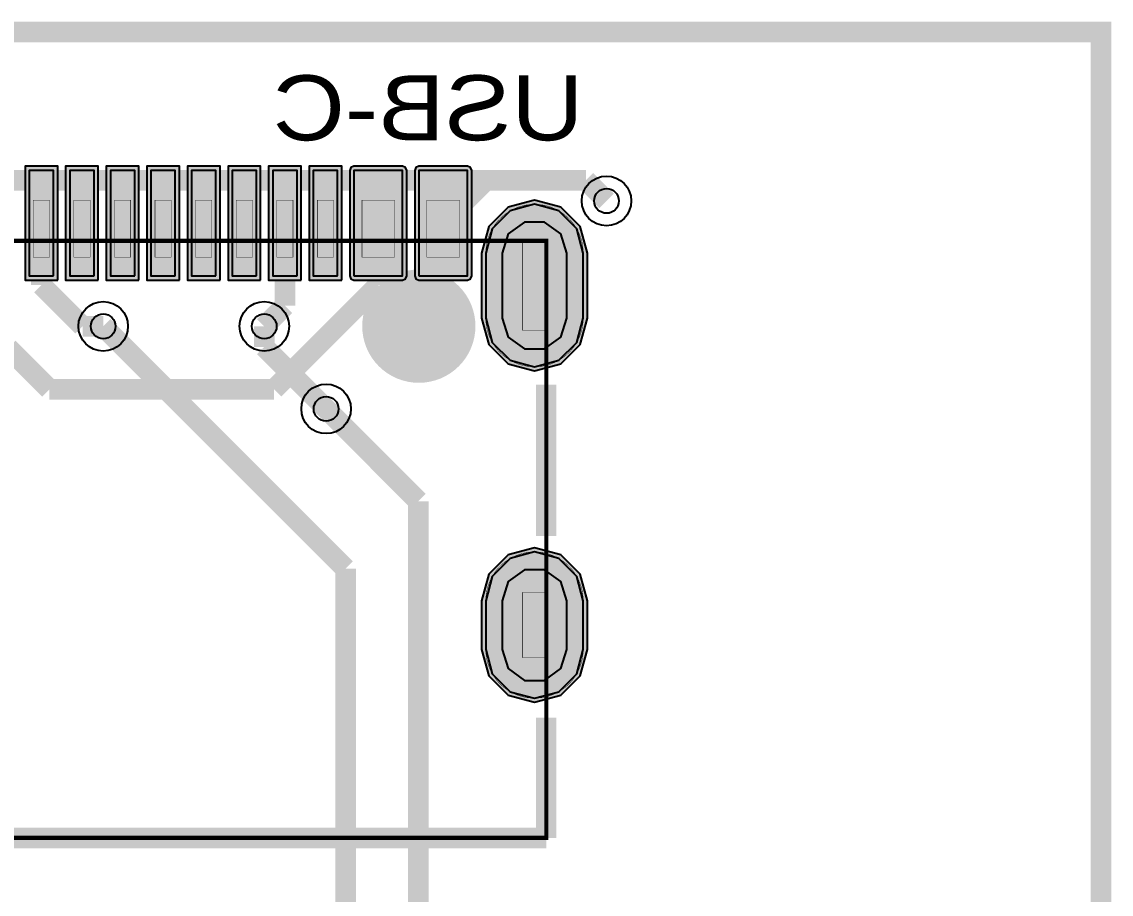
# Model space of a CAD drawing. Header units: millimetres. Extents: x -58 to -13, y -93 to 14.
# Drawn here: x -26.25 to -12.83, y 3.61 to 14.35 of the extents above; entities that cross this region are included whole.
import ezdxf
from ezdxf.enums import TextEntityAlignment as Align

# ---------------------------------------------------------------- set-up
doc = ezdxf.new("R2010")
doc.units = ezdxf.units.MM
doc.header["$MEASUREMENT"] = 0
for name, color, linetype, true_color in [('Board-Outline-Layer', 7, 'Continuous', 0xff00ff), ('Bottom-Layer', 7, 'Continuous', 0x0000ff), ('Bottom-Paste-Mask-Layer', 7, 'Continuous', 0x800000), ('Bottom-Solder-Mask-Layer', 7, 'Continuous', 0xaa00ff), ('Component-Shape-Layer', 7, 'Continuous', 0x00cccc), ('Document-Layer', 7, 'Continuous', 0xffffff), ('Hole-Layer', 7, 'Continuous', 0x222222), ('Multi-Layer', 7, 'Continuous', 0xc0c0c0), ('Pin-Soldering-Layer', 7, 'Continuous', 0xcc9999), ('Top-Layer', 7, 'Continuous', 0xff0000), ('Top-Paste-Mask-Layer', 7, 'Continuous', 0x808080), ('Top-Silkscreen-Layer', 7, 'Continuous', 0xffcc00), ('Top-Solder-Mask-Layer', 7, 'Continuous', 0x800080)]:
    doc.layers.add(name, color=color, linetype=linetype, true_color=true_color)
doc.styles.get("Standard").update_dxf_attribs({"font": 'arial.ttf'})

msp = doc.modelspace()

# ---------------------------------------------------------------- hatches: boundary and pattern name
at = {"layer": 'Bottom-Layer'}
for points in [[(-20.532, 10.704), (-20.452, 10.404), (-20.232, 10.184), (-19.932, 10.104), (-19.632, 10.184), (-19.412, 10.404), (-19.332, 10.704), (-19.332, 11.504), (-19.412, 11.804), (-19.632, 12.023), (-19.932, 12.104), (-20.232, 12.023), (-20.452, 11.804), (-20.532, 11.504)], [(-20.532, 6.624), (-20.452, 6.324), (-20.232, 6.104), (-19.932, 6.024), (-19.632, 6.104), (-19.412, 6.324), (-19.332, 6.624), (-19.332, 7.224), (-19.412, 7.524), (-19.632, 7.744), (-19.932, 7.824), (-20.232, 7.744), (-20.452, 7.524), (-20.532, 7.224)]]:
    msp.add_hatch(color=256, dxfattribs=at).paths.add_polyline_path(points)
at = {"layer": 'Bottom-Paste-Mask-Layer'}
for points in [[(-20.532, 10.704), (-20.452, 10.404), (-20.232, 10.184), (-19.932, 10.104), (-19.632, 10.184), (-19.412, 10.404), (-19.332, 10.704), (-19.332, 11.504), (-19.412, 11.804), (-19.632, 12.023), (-19.932, 12.104), (-20.232, 12.023), (-20.452, 11.804), (-20.532, 11.504)], [(-20.532, 6.624), (-20.452, 6.324), (-20.232, 6.104), (-19.932, 6.024), (-19.632, 6.104), (-19.412, 6.324), (-19.332, 6.624), (-19.332, 7.224), (-19.412, 7.524), (-19.632, 7.744), (-19.932, 7.824), (-20.232, 7.744), (-20.452, 7.524), (-20.532, 7.224)]]:
    msp.add_hatch(color=256, dxfattribs=at).paths.add_polyline_path(points)
at = {"layer": 'Bottom-Solder-Mask-Layer'}
for points in [[(-20.583, 10.704), (-20.496, 10.378), (-20.257, 10.14), (-19.932, 10.053), (-19.607, 10.14), (-19.368, 10.378), (-19.281, 10.704), (-19.281, 11.504), (-19.368, 11.829), (-19.607, 12.067), (-19.932, 12.155), (-20.257, 12.067), (-20.496, 11.829), (-20.583, 11.504)], [(-20.583, 6.624), (-20.496, 6.299), (-20.257, 6.06), (-19.932, 5.973), (-19.607, 6.06), (-19.368, 6.299), (-19.281, 6.624), (-19.281, 7.224), (-19.368, 7.549), (-19.607, 7.788), (-19.932, 7.875), (-20.257, 7.788), (-20.496, 7.549), (-20.583, 7.224)]]:
    msp.add_hatch(color=256, dxfattribs=at).paths.add_polyline_path(points)
at = {"layer": 'Hole-Layer'}
for points in [[(-20.332, 10.704), (-20.256, 10.469), (-20.056, 10.323), (-19.808, 10.323), (-19.608, 10.469), (-19.532, 10.704), (-19.532, 11.504), (-19.608, 11.739), (-19.808, 11.884), (-20.056, 11.884), (-20.256, 11.739), (-20.332, 11.504)], [(-20.332, 6.624), (-20.256, 6.389), (-20.056, 6.243), (-19.808, 6.243), (-19.608, 6.389), (-19.532, 6.624), (-19.532, 7.224), (-19.608, 7.459), (-19.808, 7.604), (-20.056, 7.604), (-20.256, 7.459), (-20.332, 7.224)]]:
    msp.add_hatch(color=256, dxfattribs=at).paths.add_polyline_path(points)
at = {"layer": 'Multi-Layer'}
for points in [[(-20.532, 10.704), (-20.452, 10.404), (-20.232, 10.184), (-19.932, 10.104), (-19.632, 10.184), (-19.412, 10.404), (-19.332, 10.704), (-19.332, 11.504), (-19.412, 11.804), (-19.632, 12.023), (-19.932, 12.104), (-20.232, 12.023), (-20.452, 11.804), (-20.532, 11.504)], [(-20.532, 10.704), (-20.452, 10.404), (-20.232, 10.184), (-19.932, 10.104), (-19.632, 10.184), (-19.412, 10.404), (-19.332, 10.704), (-19.332, 11.504), (-19.412, 11.804), (-19.632, 12.023), (-19.932, 12.104), (-20.232, 12.023), (-20.452, 11.804), (-20.532, 11.504)], [(-20.532, 10.704), (-20.452, 10.404), (-20.232, 10.184), (-19.932, 10.104), (-19.632, 10.184), (-19.412, 10.404), (-19.332, 10.704), (-19.332, 11.504), (-19.412, 11.804), (-19.632, 12.023), (-19.932, 12.104), (-20.232, 12.023), (-20.452, 11.804), (-20.532, 11.504)], [(-21.732, 10.604, 1), (-20.982, 10.604, 1)], [(-21.732, 10.604, 1), (-20.982, 10.604, 1)], [(-20.532, 6.624), (-20.452, 6.324), (-20.232, 6.104), (-19.932, 6.024), (-19.632, 6.104), (-19.412, 6.324), (-19.332, 6.624), (-19.332, 7.224), (-19.412, 7.524), (-19.632, 7.744), (-19.932, 7.824), (-20.232, 7.744), (-20.452, 7.524), (-20.532, 7.224)], [(-20.532, 6.624), (-20.452, 6.324), (-20.232, 6.104), (-19.932, 6.024), (-19.632, 6.104), (-19.412, 6.324), (-19.332, 6.624), (-19.332, 7.224), (-19.412, 7.524), (-19.632, 7.744), (-19.932, 7.824), (-20.232, 7.744), (-20.452, 7.524), (-20.532, 7.224)], [(-20.532, 6.624), (-20.452, 6.324), (-20.232, 6.104), (-19.932, 6.024), (-19.632, 6.104), (-19.412, 6.324), (-19.332, 6.624), (-19.332, 7.224), (-19.412, 7.524), (-19.632, 7.744), (-19.932, 7.824), (-20.232, 7.744), (-20.452, 7.524), (-20.532, 7.224)]]:
    msp.add_hatch(color=256, dxfattribs=at).paths.add_polyline_path(points)
at = {"layer": 'Pin-Soldering-Layer'}
for points in [[(-25.907, 12.154), (-26.107, 12.154), (-26.107, 11.454), (-25.907, 11.454)], [(-25.907, 12.154), (-26.107, 12.154), (-26.107, 11.454), (-25.907, 11.454)], [(-25.407, 12.154), (-25.607, 12.154), (-25.607, 11.454), (-25.407, 11.454)], [(-25.407, 12.154), (-25.607, 12.154), (-25.607, 11.454), (-25.407, 11.454)], [(-24.907, 12.154), (-25.107, 12.154), (-25.107, 11.454), (-24.907, 11.454)], [(-24.907, 12.154), (-25.107, 12.154), (-25.107, 11.454), (-24.907, 11.454)], [(-24.407, 12.154), (-24.607, 12.154), (-24.607, 11.454), (-24.407, 11.454)], [(-24.407, 12.154), (-24.607, 12.154), (-24.607, 11.454), (-24.407, 11.454)], [(-23.907, 12.154), (-24.107, 12.154), (-24.107, 11.454), (-23.907, 11.454)], [(-23.907, 12.154), (-24.107, 12.154), (-24.107, 11.454), (-23.907, 11.454)], [(-23.407, 12.154), (-23.607, 12.154), (-23.607, 11.454), (-23.407, 11.454)], [(-23.407, 12.154), (-23.607, 12.154), (-23.607, 11.454), (-23.407, 11.454)], [(-22.907, 12.154), (-23.107, 12.154), (-23.107, 11.454), (-22.907, 11.454)], [(-22.907, 12.154), (-23.107, 12.154), (-23.107, 11.454), (-22.907, 11.454)], [(-22.407, 12.154), (-22.607, 12.154), (-22.607, 11.454), (-22.407, 11.454)], [(-22.407, 12.154), (-22.607, 12.154), (-22.607, 11.454), (-22.407, 11.454)], [(-21.657, 12.154), (-22.057, 12.154), (-22.057, 11.454), (-21.657, 11.454)], [(-21.657, 12.154), (-22.057, 12.154), (-22.057, 11.454), (-21.657, 11.454)], [(-20.857, 12.154), (-21.257, 12.154), (-21.257, 11.454), (-20.857, 11.454)], [(-20.857, 12.154), (-21.257, 12.154), (-21.257, 11.454), (-20.857, 11.454)], [(-19.782, 11.654), (-20.082, 11.654), (-20.082, 10.554), (-19.782, 10.554)], [(-19.782, 11.654), (-20.082, 11.654), (-20.082, 10.554), (-19.782, 10.554)], [(-19.782, 7.324), (-20.082, 7.324), (-20.082, 6.524), (-19.782, 6.524)], [(-19.782, 7.324), (-20.082, 7.324), (-20.082, 6.524), (-19.782, 6.524)]]:
    msp.add_hatch(color=256, dxfattribs=at).paths.add_polyline_path(points)
at = {"layer": 'Top-Layer'}
for points in [[(-25.857, 11.222), (-25.857, 12.522), (-26.157, 12.522), (-26.157, 11.222)], [(-25.357, 11.222), (-25.357, 12.522), (-25.657, 12.522), (-25.657, 11.222)], [(-24.857, 11.222), (-24.857, 12.522), (-25.157, 12.522), (-25.157, 11.222)], [(-24.357, 11.222), (-24.357, 12.522), (-24.657, 12.522), (-24.657, 11.222)], [(-23.857, 11.222), (-23.857, 12.522), (-24.157, 12.522), (-24.157, 11.222)], [(-23.357, 11.222), (-23.357, 12.522), (-23.657, 12.522), (-23.657, 11.222)], [(-22.857, 11.222), (-22.857, 12.522), (-23.157, 12.522), (-23.157, 11.222)], [(-22.357, 11.222), (-22.357, 12.522), (-22.657, 12.522), (-22.657, 11.222)], [(-22.157, 11.222), (-21.857, 11.222), (-21.857, 11.222), (-21.557, 11.222), (-21.557, 12.522), (-21.857, 12.522), (-21.857, 12.522), (-22.157, 12.522)], [(-21.357, 11.222), (-21.057, 11.222), (-21.057, 11.222), (-20.757, 11.222), (-20.757, 12.522), (-21.057, 12.522), (-21.057, 12.522), (-21.357, 12.522)], [(-20.532, 10.704), (-20.452, 10.404), (-20.232, 10.184), (-19.932, 10.104), (-19.632, 10.184), (-19.412, 10.404), (-19.332, 10.704), (-19.332, 11.504), (-19.412, 11.804), (-19.632, 12.023), (-19.932, 12.104), (-20.232, 12.023), (-20.452, 11.804), (-20.532, 11.504)], [(-20.532, 6.624), (-20.452, 6.324), (-20.232, 6.104), (-19.932, 6.024), (-19.632, 6.104), (-19.412, 6.324), (-19.332, 6.624), (-19.332, 7.224), (-19.412, 7.524), (-19.632, 7.744), (-19.932, 7.824), (-20.232, 7.744), (-20.452, 7.524), (-20.532, 7.224)]]:
    msp.add_hatch(color=256, dxfattribs=at).paths.add_polyline_path(points)
at = {"layer": 'Top-Paste-Mask-Layer'}
for points in [[(-26.157, 11.222), (-26.157, 12.522), (-25.857, 12.522), (-25.857, 11.222)], [(-26.157, 11.222), (-26.157, 12.522), (-25.857, 12.522), (-25.857, 11.222)], [(-25.657, 11.222), (-25.657, 12.522), (-25.357, 12.522), (-25.357, 11.222)], [(-25.657, 11.222), (-25.657, 12.522), (-25.357, 12.522), (-25.357, 11.222)], [(-25.157, 11.222), (-25.157, 12.522), (-24.857, 12.522), (-24.857, 11.222)], [(-25.157, 11.222), (-25.157, 12.522), (-24.857, 12.522), (-24.857, 11.222)], [(-24.657, 11.222), (-24.657, 12.522), (-24.357, 12.522), (-24.357, 11.222)], [(-24.657, 11.222), (-24.657, 12.522), (-24.357, 12.522), (-24.357, 11.222)], [(-24.157, 11.222), (-24.157, 12.522), (-23.857, 12.522), (-23.857, 11.222)], [(-24.157, 11.222), (-24.157, 12.522), (-23.857, 12.522), (-23.857, 11.222)], [(-23.657, 11.222), (-23.657, 12.522), (-23.357, 12.522), (-23.357, 11.222)], [(-23.657, 11.222), (-23.657, 12.522), (-23.357, 12.522), (-23.357, 11.222)], [(-22.857, 12.522), (-22.857, 11.222), (-23.157, 11.222), (-23.157, 12.522)], [(-22.857, 12.522), (-22.857, 11.222), (-23.157, 11.222), (-23.157, 12.522)], [(-22.657, 11.222), (-22.657, 12.522), (-22.357, 12.522), (-22.357, 11.222)], [(-22.657, 11.222), (-22.657, 12.522), (-22.357, 12.522), (-22.357, 11.222)], [(-22.157, 11.222), (-22.157, 12.522), (-21.857, 12.522), (-21.857, 12.522), (-21.557, 12.522), (-21.557, 11.222), (-21.857, 11.222), (-21.857, 11.222)], [(-22.157, 11.222), (-22.157, 12.522), (-21.857, 12.522), (-21.857, 12.522), (-21.557, 12.522), (-21.557, 11.222), (-21.857, 11.222), (-21.857, 11.222)], [(-21.357, 11.222), (-21.357, 12.522), (-21.057, 12.522), (-21.057, 12.522), (-20.757, 12.522), (-20.757, 11.222), (-21.057, 11.222), (-21.057, 11.222)], [(-21.357, 11.222), (-21.357, 12.522), (-21.057, 12.522), (-21.057, 12.522), (-20.757, 12.522), (-20.757, 11.222), (-21.057, 11.222), (-21.057, 11.222)], [(-19.977, 12.102), (-19.947, 12.104), (-19.917, 12.104), (-19.887, 12.102), (-19.857, 12.099), (-19.828, 12.095), (-19.798, 12.089), (-19.769, 12.081), (-19.741, 12.073), (-19.713, 12.062), (-19.685, 12.051), (-19.658, 12.038), (-19.632, 12.023), (-19.606, 12.008), (-19.582, 11.991), (-19.558, 11.973), (-19.535, 11.954), (-19.513, 11.933), (-19.492, 11.912), (-19.472, 11.889), (-19.454, 11.866), (-19.436, 11.842), (-19.42, 11.817), (-19.405, 11.791), (-19.391, 11.764), (-19.379, 11.737), (-19.368, 11.709), (-19.359, 11.681), (-19.35, 11.652), (-19.344, 11.623), (-19.339, 11.593), (-19.335, 11.564), (-19.333, 11.534), (-19.332, 11.504), (-19.332, 10.704), (-19.333, 10.674), (-19.335, 10.644), (-19.339, 10.614), (-19.344, 10.585), (-19.35, 10.556), (-19.359, 10.527), (-19.368, 10.499), (-19.379, 10.471), (-19.391, 10.443), (-19.405, 10.417), (-19.42, 10.391), (-19.436, 10.366), (-19.454, 10.341), (-19.472, 10.318), (-19.492, 10.296), (-19.513, 10.274), (-19.535, 10.254), (-19.558, 10.235), (-19.582, 10.217), (-19.606, 10.2), (-19.632, 10.184), (-19.658, 10.17), (-19.685, 10.157), (-19.713, 10.145), (-19.741, 10.135), (-19.769, 10.126), (-19.798, 10.119), (-19.828, 10.113), (-19.857, 10.108), (-19.887, 10.105), (-19.917, 10.104), (-19.947, 10.104), (-19.977, 10.105), (-20.007, 10.108), (-20.036, 10.113), (-20.065, 10.119), (-20.094, 10.126), (-20.123, 10.135), (-20.151, 10.145), (-20.179, 10.157), (-20.206, 10.17), (-20.232, 10.184), (-20.257, 10.2), (-20.282, 10.217), (-20.306, 10.235), (-20.329, 10.254), (-20.351, 10.274), (-20.372, 10.296), (-20.392, 10.318), (-20.41, 10.341), (-20.428, 10.366), (-20.444, 10.391), (-20.459, 10.417), (-20.473, 10.443), (-20.485, 10.471), (-20.496, 10.499), (-20.505, 10.527), (-20.513, 10.556), (-20.52, 10.585), (-20.525, 10.614), (-20.529, 10.644), (-20.531, 10.674), (-20.532, 10.704), (-20.532, 11.504), (-20.531, 11.534), (-20.529, 11.564), (-20.525, 11.593), (-20.52, 11.623), (-20.513, 11.652), (-20.505, 11.681), (-20.496, 11.709), (-20.485, 11.737), (-20.473, 11.764), (-20.459, 11.791), (-20.444, 11.817), (-20.428, 11.842), (-20.41, 11.866), (-20.392, 11.889), (-20.372, 11.912), (-20.351, 11.933), (-20.329, 11.954), (-20.306, 11.973), (-20.282, 11.991), (-20.257, 12.008), (-20.232, 12.023), (-20.206, 12.038), (-20.179, 12.051), (-20.151, 12.062), (-20.123, 12.073), (-20.094, 12.081), (-20.065, 12.089), (-20.036, 12.095), (-20.007, 12.099)], [(-20.532, 10.704), (-20.452, 10.404), (-20.232, 10.184), (-19.932, 10.104), (-19.632, 10.184), (-19.412, 10.404), (-19.332, 10.704), (-19.332, 11.504), (-19.412, 11.804), (-19.632, 12.023), (-19.932, 12.104), (-20.232, 12.023), (-20.452, 11.804), (-20.532, 11.504)], [(-19.977, 12.102), (-19.947, 12.104), (-19.917, 12.104), (-19.887, 12.102), (-19.857, 12.099), (-19.828, 12.095), (-19.798, 12.089), (-19.769, 12.081), (-19.741, 12.073), (-19.713, 12.062), (-19.685, 12.051), (-19.658, 12.038), (-19.632, 12.023), (-19.606, 12.008), (-19.582, 11.991), (-19.558, 11.973), (-19.535, 11.954), (-19.513, 11.933), (-19.492, 11.912), (-19.472, 11.889), (-19.454, 11.866), (-19.436, 11.842), (-19.42, 11.817), (-19.405, 11.791), (-19.391, 11.764), (-19.379, 11.737), (-19.368, 11.709), (-19.359, 11.681), (-19.35, 11.652), (-19.344, 11.623), (-19.339, 11.593), (-19.335, 11.564), (-19.333, 11.534), (-19.332, 11.504), (-19.332, 10.704), (-19.333, 10.674), (-19.335, 10.644), (-19.339, 10.614), (-19.344, 10.585), (-19.35, 10.556), (-19.359, 10.527), (-19.368, 10.499), (-19.379, 10.471), (-19.391, 10.443), (-19.405, 10.417), (-19.42, 10.391), (-19.436, 10.366), (-19.454, 10.341), (-19.472, 10.318), (-19.492, 10.296), (-19.513, 10.274), (-19.535, 10.254), (-19.558, 10.235), (-19.582, 10.217), (-19.606, 10.2), (-19.632, 10.184), (-19.658, 10.17), (-19.685, 10.157), (-19.713, 10.145), (-19.741, 10.135), (-19.769, 10.126), (-19.798, 10.119), (-19.828, 10.113), (-19.857, 10.108), (-19.887, 10.105), (-19.917, 10.104), (-19.947, 10.104), (-19.977, 10.105), (-20.007, 10.108), (-20.036, 10.113), (-20.065, 10.119), (-20.094, 10.126), (-20.123, 10.135), (-20.151, 10.145), (-20.179, 10.157), (-20.206, 10.17), (-20.232, 10.184), (-20.257, 10.2), (-20.282, 10.217), (-20.306, 10.235), (-20.329, 10.254), (-20.351, 10.274), (-20.372, 10.296), (-20.392, 10.318), (-20.41, 10.341), (-20.428, 10.366), (-20.444, 10.391), (-20.459, 10.417), (-20.473, 10.443), (-20.485, 10.471), (-20.496, 10.499), (-20.505, 10.527), (-20.513, 10.556), (-20.52, 10.585), (-20.525, 10.614), (-20.529, 10.644), (-20.531, 10.674), (-20.532, 10.704), (-20.532, 11.504), (-20.531, 11.534), (-20.529, 11.564), (-20.525, 11.593), (-20.52, 11.623), (-20.513, 11.652), (-20.505, 11.681), (-20.496, 11.709), (-20.485, 11.737), (-20.473, 11.764), (-20.459, 11.791), (-20.444, 11.817), (-20.428, 11.842), (-20.41, 11.866), (-20.392, 11.889), (-20.372, 11.912), (-20.351, 11.933), (-20.329, 11.954), (-20.306, 11.973), (-20.282, 11.991), (-20.257, 12.008), (-20.232, 12.023), (-20.206, 12.038), (-20.179, 12.051), (-20.151, 12.062), (-20.123, 12.073), (-20.094, 12.081), (-20.065, 12.089), (-20.036, 12.095), (-20.007, 12.099)], [(-19.917, 7.824), (-19.887, 7.822), (-19.857, 7.819), (-19.828, 7.815), (-19.798, 7.809), (-19.769, 7.801), (-19.741, 7.793), (-19.713, 7.782), (-19.685, 7.771), (-19.658, 7.758), (-19.632, 7.743), (-19.606, 7.728), (-19.582, 7.711), (-19.558, 7.693), (-19.535, 7.674), (-19.513, 7.653), (-19.492, 7.632), (-19.472, 7.61), (-19.454, 7.586), (-19.436, 7.562), (-19.42, 7.537), (-19.405, 7.511), (-19.391, 7.484), (-19.379, 7.457), (-19.368, 7.429), (-19.359, 7.401), (-19.35, 7.372), (-19.344, 7.343), (-19.339, 7.313), (-19.335, 7.284), (-19.333, 7.254), (-19.332, 7.224), (-19.332, 6.624), (-19.333, 6.594), (-19.335, 6.564), (-19.339, 6.534), (-19.344, 6.505), (-19.35, 6.476), (-19.359, 6.447), (-19.368, 6.419), (-19.379, 6.391), (-19.391, 6.364), (-19.405, 6.337), (-19.42, 6.311), (-19.436, 6.286), (-19.454, 6.262), (-19.472, 6.238), (-19.492, 6.216), (-19.513, 6.194), (-19.535, 6.174), (-19.558, 6.155), (-19.582, 6.137), (-19.606, 6.12), (-19.632, 6.104), (-19.658, 6.09), (-19.685, 6.077), (-19.713, 6.065), (-19.741, 6.055), (-19.769, 6.046), (-19.798, 6.039), (-19.828, 6.033), (-19.857, 6.028), (-19.887, 6.026), (-19.917, 6.024), (-19.947, 6.024), (-19.977, 6.026), (-20.007, 6.028), (-20.036, 6.033), (-20.065, 6.039), (-20.094, 6.046), (-20.123, 6.055), (-20.151, 6.065), (-20.179, 6.077), (-20.206, 6.09), (-20.232, 6.104), (-20.257, 6.12), (-20.282, 6.137), (-20.306, 6.155), (-20.329, 6.174), (-20.351, 6.194), (-20.372, 6.216), (-20.392, 6.238), (-20.41, 6.262), (-20.428, 6.286), (-20.444, 6.311), (-20.459, 6.337), (-20.473, 6.364), (-20.485, 6.391), (-20.496, 6.419), (-20.505, 6.447), (-20.513, 6.476), (-20.52, 6.505), (-20.525, 6.534), (-20.529, 6.564), (-20.531, 6.594), (-20.532, 6.624), (-20.532, 7.224), (-20.531, 7.254), (-20.529, 7.284), (-20.525, 7.313), (-20.52, 7.343), (-20.513, 7.372), (-20.505, 7.401), (-20.496, 7.429), (-20.485, 7.457), (-20.473, 7.484), (-20.459, 7.511), (-20.444, 7.537), (-20.428, 7.562), (-20.41, 7.586), (-20.392, 7.61), (-20.372, 7.632), (-20.351, 7.653), (-20.329, 7.674), (-20.306, 7.693), (-20.282, 7.711), (-20.257, 7.728), (-20.232, 7.743), (-20.206, 7.758), (-20.179, 7.771), (-20.151, 7.782), (-20.123, 7.793), (-20.094, 7.801), (-20.065, 7.809), (-20.036, 7.815), (-20.007, 7.819), (-19.977, 7.822), (-19.947, 7.824)], [(-20.532, 6.624), (-20.452, 6.324), (-20.232, 6.104), (-19.932, 6.024), (-19.632, 6.104), (-19.412, 6.324), (-19.332, 6.624), (-19.332, 7.224), (-19.412, 7.524), (-19.632, 7.744), (-19.932, 7.824), (-20.232, 7.744), (-20.452, 7.524), (-20.532, 7.224)], [(-19.917, 7.824), (-19.887, 7.822), (-19.857, 7.819), (-19.828, 7.815), (-19.798, 7.809), (-19.769, 7.801), (-19.741, 7.793), (-19.713, 7.782), (-19.685, 7.771), (-19.658, 7.758), (-19.632, 7.743), (-19.606, 7.728), (-19.582, 7.711), (-19.558, 7.693), (-19.535, 7.674), (-19.513, 7.653), (-19.492, 7.632), (-19.472, 7.61), (-19.454, 7.586), (-19.436, 7.562), (-19.42, 7.537), (-19.405, 7.511), (-19.391, 7.484), (-19.379, 7.457), (-19.368, 7.429), (-19.359, 7.401), (-19.35, 7.372), (-19.344, 7.343), (-19.339, 7.313), (-19.335, 7.284), (-19.333, 7.254), (-19.332, 7.224), (-19.332, 6.624), (-19.333, 6.594), (-19.335, 6.564), (-19.339, 6.534), (-19.344, 6.505), (-19.35, 6.476), (-19.359, 6.447), (-19.368, 6.419), (-19.379, 6.391), (-19.391, 6.364), (-19.405, 6.337), (-19.42, 6.311), (-19.436, 6.286), (-19.454, 6.262), (-19.472, 6.238), (-19.492, 6.216), (-19.513, 6.194), (-19.535, 6.174), (-19.558, 6.155), (-19.582, 6.137), (-19.606, 6.12), (-19.632, 6.104), (-19.658, 6.09), (-19.685, 6.077), (-19.713, 6.065), (-19.741, 6.055), (-19.769, 6.046), (-19.798, 6.039), (-19.828, 6.033), (-19.857, 6.028), (-19.887, 6.026), (-19.917, 6.024), (-19.947, 6.024), (-19.977, 6.026), (-20.007, 6.028), (-20.036, 6.033), (-20.065, 6.039), (-20.094, 6.046), (-20.123, 6.055), (-20.151, 6.065), (-20.179, 6.077), (-20.206, 6.09), (-20.232, 6.104), (-20.257, 6.12), (-20.282, 6.137), (-20.306, 6.155), (-20.329, 6.174), (-20.351, 6.194), (-20.372, 6.216), (-20.392, 6.238), (-20.41, 6.262), (-20.428, 6.286), (-20.444, 6.311), (-20.459, 6.337), (-20.473, 6.364), (-20.485, 6.391), (-20.496, 6.419), (-20.505, 6.447), (-20.513, 6.476), (-20.52, 6.505), (-20.525, 6.534), (-20.529, 6.564), (-20.531, 6.594), (-20.532, 6.624), (-20.532, 7.224), (-20.531, 7.254), (-20.529, 7.284), (-20.525, 7.313), (-20.52, 7.343), (-20.513, 7.372), (-20.505, 7.401), (-20.496, 7.429), (-20.485, 7.457), (-20.473, 7.484), (-20.459, 7.511), (-20.444, 7.537), (-20.428, 7.562), (-20.41, 7.586), (-20.392, 7.61), (-20.372, 7.632), (-20.351, 7.653), (-20.329, 7.674), (-20.306, 7.693), (-20.282, 7.711), (-20.257, 7.728), (-20.232, 7.743), (-20.206, 7.758), (-20.179, 7.771), (-20.151, 7.782), (-20.123, 7.793), (-20.094, 7.801), (-20.065, 7.809), (-20.036, 7.815), (-20.007, 7.819), (-19.977, 7.822), (-19.947, 7.824)]]:
    msp.add_hatch(color=256, dxfattribs=at).paths.add_polyline_path(points)
at = {"layer": 'Top-Solder-Mask-Layer'}
for points in [[(-25.806, 11.171), (-25.806, 12.573), (-26.208, 12.573), (-26.208, 11.171)], [(-25.306, 11.171), (-25.306, 12.573), (-25.708, 12.573), (-25.708, 11.171)], [(-24.806, 11.171), (-24.806, 12.573), (-25.208, 12.573), (-25.208, 11.171)], [(-24.306, 11.171), (-24.306, 12.573), (-24.708, 12.573), (-24.708, 11.171)], [(-23.806, 11.171), (-23.806, 12.573), (-24.208, 12.573), (-24.208, 11.171)], [(-23.306, 11.171), (-23.306, 12.573), (-23.708, 12.573), (-23.708, 11.171)], [(-22.806, 11.171), (-22.806, 12.573), (-23.208, 12.573), (-23.208, 11.171)], [(-22.306, 11.171), (-22.306, 12.573), (-22.708, 12.573), (-22.708, 11.171)], [(-22.157, 11.171), (-21.857, 11.171), (-21.557, 11.171), (-21.521, 11.186), (-21.506, 11.222), (-21.506, 12.522), (-21.521, 12.558), (-21.557, 12.573), (-21.857, 12.573), (-22.157, 12.573), (-22.193, 12.558), (-22.208, 12.522), (-22.208, 11.222), (-22.193, 11.186)], [(-21.357, 11.171), (-21.057, 11.171), (-20.757, 11.171), (-20.721, 11.186), (-20.706, 11.222), (-20.706, 12.522), (-20.721, 12.558), (-20.757, 12.573), (-21.057, 12.573), (-21.357, 12.573), (-21.393, 12.558), (-21.408, 12.522), (-21.408, 11.222), (-21.393, 11.186)], [(-20.583, 10.704), (-20.496, 10.378), (-20.257, 10.14), (-19.932, 10.053), (-19.607, 10.14), (-19.368, 10.378), (-19.281, 10.704), (-19.281, 11.504), (-19.368, 11.829), (-19.607, 12.067), (-19.932, 12.155), (-20.257, 12.067), (-20.496, 11.829), (-20.583, 11.504)], [(-20.583, 6.624), (-20.496, 6.299), (-20.257, 6.06), (-19.932, 5.973), (-19.607, 6.06), (-19.368, 6.299), (-19.281, 6.624), (-19.281, 7.224), (-19.368, 7.549), (-19.607, 7.788), (-19.932, 7.875), (-20.257, 7.788), (-20.496, 7.549), (-20.583, 7.224)]]:
    msp.add_hatch(color=256, dxfattribs=at).paths.add_polyline_path(points)

# ---------------------------------------------------------------- linework, layer by layer
at = {"layer": 'Board-Outline-Layer', "const_width": 0.254}
msp.add_lwpolyline([(-12.954, -92.837), (-12.954, 14.224), (-57.912, 14.224), (-57.912, -92.837)], close=True, dxfattribs=at)
at = {"layer": 'Bottom-Layer', "const_width": 0.254}
for points in [[(-29.18, 12.4), (-19.299, 12.4)], [(-19.299, 12.4), (-19.045, 12.146)], [(-25.245, 10.602), (-22.26, 7.617)], [(-23.261, 10.602), (-23.261, 10.348)], [(-23.261, 10.348), (-22.499, 9.586)], [(-22.26, 7.617), (-22.26, -49.533)]]:
    msp.add_lwpolyline(points, dxfattribs=at)
at = {"layer": 'Bottom-Layer'}
for points in [[(-20.532, 10.704), (-20.452, 10.404), (-20.232, 10.184), (-19.932, 10.104), (-19.632, 10.184), (-19.412, 10.404), (-19.332, 10.704), (-19.332, 11.504), (-19.412, 11.804), (-19.632, 12.023), (-19.932, 12.104), (-20.232, 12.023), (-20.452, 11.804), (-20.532, 11.504)], [(-20.532, 6.624), (-20.452, 6.324), (-20.232, 6.104), (-19.932, 6.024), (-19.632, 6.104), (-19.412, 6.324), (-19.332, 6.624), (-19.332, 7.224), (-19.412, 7.524), (-19.632, 7.744), (-19.932, 7.824), (-20.232, 7.744), (-20.452, 7.524), (-20.532, 7.224)]]:
    msp.add_lwpolyline(points, close=True, dxfattribs=at)
at = {"layer": 'Bottom-Paste-Mask-Layer'}
for points in [[(-20.532, 10.704), (-20.452, 10.404), (-20.232, 10.184), (-19.932, 10.104), (-19.632, 10.184), (-19.412, 10.404), (-19.332, 10.704), (-19.332, 11.504), (-19.412, 11.804), (-19.632, 12.023), (-19.932, 12.104), (-20.232, 12.023), (-20.452, 11.804), (-20.532, 11.504)], [(-20.532, 6.624), (-20.452, 6.324), (-20.232, 6.104), (-19.932, 6.024), (-19.632, 6.104), (-19.412, 6.324), (-19.332, 6.624), (-19.332, 7.224), (-19.412, 7.524), (-19.632, 7.744), (-19.932, 7.824), (-20.232, 7.744), (-20.452, 7.524), (-20.532, 7.224)]]:
    msp.add_lwpolyline(points, close=True, dxfattribs=at)
at = {"layer": 'Bottom-Solder-Mask-Layer'}
for points in [[(-20.583, 10.704), (-20.496, 10.378), (-20.257, 10.14), (-19.932, 10.053), (-19.607, 10.14), (-19.368, 10.378), (-19.281, 10.704), (-19.281, 11.504), (-19.368, 11.829), (-19.607, 12.067), (-19.932, 12.155), (-20.257, 12.067), (-20.496, 11.829), (-20.583, 11.504)], [(-20.583, 6.624), (-20.496, 6.299), (-20.257, 6.06), (-19.932, 5.973), (-19.607, 6.06), (-19.368, 6.299), (-19.281, 6.624), (-19.281, 7.224), (-19.368, 7.549), (-19.607, 7.788), (-19.932, 7.875), (-20.257, 7.788), (-20.496, 7.549), (-20.583, 7.224)]]:
    msp.add_lwpolyline(points, close=True, dxfattribs=at)
at = {"layer": 'Component-Shape-Layer', "const_width": 0.0508}
msp.add_lwpolyline([(-19.787, 4.304), (-19.787, 11.654), (-28.727, 11.654), (-28.727, 4.304)], close=True, dxfattribs=at)
msp.add_lwpolyline([(-19.787, 4.304), (-19.787, 11.654), (-28.727, 11.654), (-28.727, 4.304)], close=True, dxfattribs=at)
at = {"layer": 'Document-Layer', "const_width": 0.25}
msp.add_lwpolyline([(-21.232, 10.604, -1), (-21.482, 10.604, -1)], format="xyb", close=True, dxfattribs=at)
msp.add_lwpolyline([(-21.232, 10.604, -1), (-21.482, 10.604, -1)], format="xyb", close=True, dxfattribs=at)
at = {"layer": 'Hole-Layer'}
for points in [[(-18.892, 12.146, -1), (-19.197, 12.146, -1)], [(-25.093, 10.602, -1), (-25.398, 10.602, -1)], [(-23.109, 10.602, -1), (-23.414, 10.602, -1)], [(-22.347, 9.586, -1), (-22.652, 9.586, -1)]]:
    msp.add_lwpolyline(points, format="xyb", close=True, dxfattribs=at)
for points in [[(-20.332, 10.704), (-20.256, 10.469), (-20.056, 10.323), (-19.808, 10.323), (-19.608, 10.469), (-19.532, 10.704), (-19.532, 11.504), (-19.608, 11.739), (-19.808, 11.884), (-20.056, 11.884), (-20.256, 11.739), (-20.332, 11.504)], [(-20.332, 6.624), (-20.256, 6.389), (-20.056, 6.243), (-19.808, 6.243), (-19.608, 6.389), (-19.532, 6.624), (-19.532, 7.224), (-19.608, 7.459), (-19.808, 7.604), (-20.056, 7.604), (-20.256, 7.459), (-20.332, 7.224)]]:
    msp.add_lwpolyline(points, close=True, dxfattribs=at)
at = {"layer": 'Multi-Layer'}
for points in [[(-18.74, 12.146, -1), (-19.35, 12.146), (-19.35, 12.146, -1), (-18.74, 12.146)], [(-24.94, 10.602, -1), (-25.55, 10.602), (-25.55, 10.602, -1), (-24.94, 10.602)], [(-22.956, 10.602, -1), (-23.566, 10.602), (-23.566, 10.602, -1), (-22.956, 10.602)], [(-22.194, 9.586, -1), (-22.804, 9.586), (-22.804, 9.586, -1), (-22.194, 9.586)]]:
    msp.add_lwpolyline(points, format="xyb", dxfattribs=at)
for points in [[(-20.532, 10.704), (-20.452, 10.404), (-20.232, 10.184), (-19.932, 10.104), (-19.632, 10.184), (-19.412, 10.404), (-19.332, 10.704), (-19.332, 11.504), (-19.412, 11.804), (-19.632, 12.023), (-19.932, 12.104), (-20.232, 12.023), (-20.452, 11.804), (-20.532, 11.504)], [(-20.532, 10.704), (-20.452, 10.404), (-20.232, 10.184), (-19.932, 10.104), (-19.632, 10.184), (-19.412, 10.404), (-19.332, 10.704), (-19.332, 11.504), (-19.412, 11.804), (-19.632, 12.023), (-19.932, 12.104), (-20.232, 12.023), (-20.452, 11.804), (-20.532, 11.504)], [(-20.532, 10.704), (-20.452, 10.404), (-20.232, 10.184), (-19.932, 10.104), (-19.632, 10.184), (-19.412, 10.404), (-19.332, 10.704), (-19.332, 11.504), (-19.412, 11.804), (-19.632, 12.023), (-19.932, 12.104), (-20.232, 12.023), (-20.452, 11.804), (-20.532, 11.504)], [(-20.532, 6.624), (-20.452, 6.324), (-20.232, 6.104), (-19.932, 6.024), (-19.632, 6.104), (-19.412, 6.324), (-19.332, 6.624), (-19.332, 7.224), (-19.412, 7.524), (-19.632, 7.744), (-19.932, 7.824), (-20.232, 7.744), (-20.452, 7.524), (-20.532, 7.224)], [(-20.532, 6.624), (-20.452, 6.324), (-20.232, 6.104), (-19.932, 6.024), (-19.632, 6.104), (-19.412, 6.324), (-19.332, 6.624), (-19.332, 7.224), (-19.412, 7.524), (-19.632, 7.744), (-19.932, 7.824), (-20.232, 7.744), (-20.452, 7.524), (-20.532, 7.224)], [(-20.532, 6.624), (-20.452, 6.324), (-20.232, 6.104), (-19.932, 6.024), (-19.632, 6.104), (-19.412, 6.324), (-19.332, 6.624), (-19.332, 7.224), (-19.412, 7.524), (-19.632, 7.744), (-19.932, 7.824), (-20.232, 7.744), (-20.452, 7.524), (-20.532, 7.224)]]:
    msp.add_lwpolyline(points, close=True, dxfattribs=at)
at = {"layer": 'Multi-Layer', "const_width": 0.645}
msp.add_lwpolyline([(-20.982, 10.604, -1), (-21.732, 10.604), (-21.732, 10.604, -1), (-20.982, 10.604)], format="xyb", dxfattribs=at)
msp.add_lwpolyline([(-20.982, 10.604, -1), (-21.732, 10.604), (-21.732, 10.604, -1), (-20.982, 10.604)], format="xyb", dxfattribs=at)
at = {"layer": 'Pin-Soldering-Layer', "const_width": 0.00508}
for points in [[(-25.907, 12.154), (-26.107, 12.154), (-26.107, 11.454), (-25.907, 11.454)], [(-25.907, 12.154), (-26.107, 12.154), (-26.107, 11.454), (-25.907, 11.454)], [(-25.407, 12.154), (-25.607, 12.154), (-25.607, 11.454), (-25.407, 11.454)], [(-25.407, 12.154), (-25.607, 12.154), (-25.607, 11.454), (-25.407, 11.454)], [(-24.907, 12.154), (-25.107, 12.154), (-25.107, 11.454), (-24.907, 11.454)], [(-24.907, 12.154), (-25.107, 12.154), (-25.107, 11.454), (-24.907, 11.454)], [(-24.407, 12.154), (-24.607, 12.154), (-24.607, 11.454), (-24.407, 11.454)], [(-24.407, 12.154), (-24.607, 12.154), (-24.607, 11.454), (-24.407, 11.454)], [(-23.907, 12.154), (-24.107, 12.154), (-24.107, 11.454), (-23.907, 11.454)], [(-23.907, 12.154), (-24.107, 12.154), (-24.107, 11.454), (-23.907, 11.454)], [(-23.407, 12.154), (-23.607, 12.154), (-23.607, 11.454), (-23.407, 11.454)], [(-23.407, 12.154), (-23.607, 12.154), (-23.607, 11.454), (-23.407, 11.454)], [(-22.907, 12.154), (-23.107, 12.154), (-23.107, 11.454), (-22.907, 11.454)], [(-22.907, 12.154), (-23.107, 12.154), (-23.107, 11.454), (-22.907, 11.454)], [(-22.407, 12.154), (-22.607, 12.154), (-22.607, 11.454), (-22.407, 11.454)], [(-22.407, 12.154), (-22.607, 12.154), (-22.607, 11.454), (-22.407, 11.454)], [(-21.657, 12.154), (-22.057, 12.154), (-22.057, 11.454), (-21.657, 11.454)], [(-21.657, 12.154), (-22.057, 12.154), (-22.057, 11.454), (-21.657, 11.454)], [(-20.857, 12.154), (-21.257, 12.154), (-21.257, 11.454), (-20.857, 11.454)], [(-20.857, 12.154), (-21.257, 12.154), (-21.257, 11.454), (-20.857, 11.454)], [(-19.782, 11.654), (-20.082, 11.654), (-20.082, 10.554), (-19.782, 10.554)], [(-19.782, 11.654), (-20.082, 11.654), (-20.082, 10.554), (-19.782, 10.554)], [(-19.782, 7.324), (-20.082, 7.324), (-20.082, 6.524), (-19.782, 6.524)], [(-19.782, 7.324), (-20.082, 7.324), (-20.082, 6.524), (-19.782, 6.524)]]:
    msp.add_lwpolyline(points, close=True, dxfattribs=at)
at = {"layer": 'Top-Layer'}
for points in [[(-25.857, 11.222), (-25.857, 12.522), (-26.157, 12.522), (-26.157, 11.222)], [(-25.357, 11.222), (-25.357, 12.522), (-25.657, 12.522), (-25.657, 11.222)], [(-24.857, 11.222), (-24.857, 12.522), (-25.157, 12.522), (-25.157, 11.222)], [(-24.357, 11.222), (-24.357, 12.522), (-24.657, 12.522), (-24.657, 11.222)], [(-23.857, 11.222), (-23.857, 12.522), (-24.157, 12.522), (-24.157, 11.222)], [(-23.357, 11.222), (-23.357, 12.522), (-23.657, 12.522), (-23.657, 11.222)], [(-22.857, 11.222), (-22.857, 12.522), (-23.157, 12.522), (-23.157, 11.222)], [(-22.357, 11.222), (-22.357, 12.522), (-22.657, 12.522), (-22.657, 11.222)], [(-22.157, 11.222), (-21.857, 11.222), (-21.857, 11.222), (-21.557, 11.222), (-21.557, 12.522), (-21.857, 12.522), (-21.857, 12.522), (-22.157, 12.522)], [(-21.357, 11.222), (-21.057, 11.222), (-21.057, 11.222), (-20.757, 11.222), (-20.757, 12.522), (-21.057, 12.522), (-21.057, 12.522), (-21.357, 12.522)], [(-20.532, 10.704), (-20.452, 10.404), (-20.232, 10.184), (-19.932, 10.104), (-19.632, 10.184), (-19.412, 10.404), (-19.332, 10.704), (-19.332, 11.504), (-19.412, 11.804), (-19.632, 12.023), (-19.932, 12.104), (-20.232, 12.023), (-20.452, 11.804), (-20.532, 11.504)], [(-20.532, 6.624), (-20.452, 6.324), (-20.232, 6.104), (-19.932, 6.024), (-19.632, 6.104), (-19.412, 6.324), (-19.332, 6.624), (-19.332, 7.224), (-19.412, 7.524), (-19.632, 7.744), (-19.932, 7.824), (-20.232, 7.744), (-20.452, 7.524), (-20.532, 7.224)]]:
    msp.add_lwpolyline(points, close=True, dxfattribs=at)
at = {"layer": 'Top-Layer', "const_width": 0.254}
for points in [[(-20.529, 12.4), (-21.057, 11.872)], [(-19.299, 12.4), (-20.529, 12.4)], [(-19.045, 12.146), (-19.299, 12.4)], [(-26.007, 11.872), (-26.007, 11.11)], [(-23.007, 11.872), (-23.007, 10.856)], [(-21.857, 11.11), (-21.857, 11.872)], [(-26.007, 11.11), (-25.499, 10.602)], [(-23.14, 9.827), (-21.857, 11.11)], [(-23.007, 10.856), (-23.261, 10.602)], [(-25.499, 10.602), (-25.245, 10.602)], [(-26.416, 10.335), (-25.908, 9.827)], [(-25.908, 9.827), (-23.14, 9.827)], [(-22.499, 9.586), (-21.362, 8.449)], [(-21.362, 8.449), (-21.362, -50.225)]]:
    msp.add_lwpolyline(points, dxfattribs=at)
at = {"layer": 'Top-Paste-Mask-Layer', "const_width": 0.00508}
for points in [[(-26.157, 11.222), (-26.157, 12.522), (-25.857, 12.522), (-25.857, 11.222)], [(-26.157, 11.222), (-26.157, 12.522), (-25.857, 12.522), (-25.857, 11.222)], [(-25.657, 11.222), (-25.657, 12.522), (-25.357, 12.522), (-25.357, 11.222)], [(-25.657, 11.222), (-25.657, 12.522), (-25.357, 12.522), (-25.357, 11.222)], [(-25.157, 11.222), (-25.157, 12.522), (-24.857, 12.522), (-24.857, 11.222)], [(-25.157, 11.222), (-25.157, 12.522), (-24.857, 12.522), (-24.857, 11.222)], [(-24.657, 11.222), (-24.657, 12.522), (-24.357, 12.522), (-24.357, 11.222)], [(-24.657, 11.222), (-24.657, 12.522), (-24.357, 12.522), (-24.357, 11.222)], [(-24.157, 11.222), (-24.157, 12.522), (-23.857, 12.522), (-23.857, 11.222)], [(-24.157, 11.222), (-24.157, 12.522), (-23.857, 12.522), (-23.857, 11.222)], [(-23.657, 11.222), (-23.657, 12.522), (-23.357, 12.522), (-23.357, 11.222)], [(-23.657, 11.222), (-23.657, 12.522), (-23.357, 12.522), (-23.357, 11.222)], [(-22.857, 12.522), (-22.857, 11.222), (-23.157, 11.222), (-23.157, 12.522)], [(-22.857, 12.522), (-22.857, 11.222), (-23.157, 11.222), (-23.157, 12.522)], [(-22.657, 11.222), (-22.657, 12.522), (-22.357, 12.522), (-22.357, 11.222)], [(-22.657, 11.222), (-22.657, 12.522), (-22.357, 12.522), (-22.357, 11.222)], [(-22.157, 11.222), (-22.157, 12.522), (-21.857, 12.522), (-21.857, 12.522), (-21.557, 12.522), (-21.557, 11.222), (-21.857, 11.222), (-21.857, 11.222)], [(-22.157, 11.222), (-22.157, 12.522), (-21.857, 12.522), (-21.857, 12.522), (-21.557, 12.522), (-21.557, 11.222), (-21.857, 11.222), (-21.857, 11.222)], [(-21.357, 11.222), (-21.357, 12.522), (-21.057, 12.522), (-21.057, 12.522), (-20.757, 12.522), (-20.757, 11.222), (-21.057, 11.222), (-21.057, 11.222)], [(-21.357, 11.222), (-21.357, 12.522), (-21.057, 12.522), (-21.057, 12.522), (-20.757, 12.522), (-20.757, 11.222), (-21.057, 11.222), (-21.057, 11.222)], [(-19.977, 12.102), (-19.947, 12.104), (-19.917, 12.104), (-19.887, 12.102), (-19.857, 12.099), (-19.828, 12.095), (-19.798, 12.089), (-19.769, 12.081), (-19.741, 12.073), (-19.713, 12.062), (-19.685, 12.051), (-19.658, 12.038), (-19.632, 12.023), (-19.606, 12.008), (-19.582, 11.991), (-19.558, 11.973), (-19.535, 11.954), (-19.513, 11.933), (-19.492, 11.912), (-19.472, 11.889), (-19.454, 11.866), (-19.436, 11.842), (-19.42, 11.817), (-19.405, 11.791), (-19.391, 11.764), (-19.379, 11.737), (-19.368, 11.709), (-19.359, 11.681), (-19.35, 11.652), (-19.344, 11.623), (-19.339, 11.593), (-19.335, 11.564), (-19.333, 11.534), (-19.332, 11.504), (-19.332, 10.704), (-19.333, 10.674), (-19.335, 10.644), (-19.339, 10.614), (-19.344, 10.585), (-19.35, 10.556), (-19.359, 10.527), (-19.368, 10.499), (-19.379, 10.471), (-19.391, 10.443), (-19.405, 10.417), (-19.42, 10.391), (-19.436, 10.366), (-19.454, 10.341), (-19.472, 10.318), (-19.492, 10.296), (-19.513, 10.274), (-19.535, 10.254), (-19.558, 10.235), (-19.582, 10.217), (-19.606, 10.2), (-19.632, 10.184), (-19.658, 10.17), (-19.685, 10.157), (-19.713, 10.145), (-19.741, 10.135), (-19.769, 10.126), (-19.798, 10.119), (-19.828, 10.113), (-19.857, 10.108), (-19.887, 10.105), (-19.917, 10.104), (-19.947, 10.104), (-19.977, 10.105), (-20.007, 10.108), (-20.036, 10.113), (-20.065, 10.119), (-20.094, 10.126), (-20.123, 10.135), (-20.151, 10.145), (-20.179, 10.157), (-20.206, 10.17), (-20.232, 10.184), (-20.257, 10.2), (-20.282, 10.217), (-20.306, 10.235), (-20.329, 10.254), (-20.351, 10.274), (-20.372, 10.296), (-20.392, 10.318), (-20.41, 10.341), (-20.428, 10.366), (-20.444, 10.391), (-20.459, 10.417), (-20.473, 10.443), (-20.485, 10.471), (-20.496, 10.499), (-20.505, 10.527), (-20.513, 10.556), (-20.52, 10.585), (-20.525, 10.614), (-20.529, 10.644), (-20.531, 10.674), (-20.532, 10.704), (-20.532, 11.504), (-20.531, 11.534), (-20.529, 11.564), (-20.525, 11.593), (-20.52, 11.623), (-20.513, 11.652), (-20.505, 11.681), (-20.496, 11.709), (-20.485, 11.737), (-20.473, 11.764), (-20.459, 11.791), (-20.444, 11.817), (-20.428, 11.842), (-20.41, 11.866), (-20.392, 11.889), (-20.372, 11.912), (-20.351, 11.933), (-20.329, 11.954), (-20.306, 11.973), (-20.282, 11.991), (-20.257, 12.008), (-20.232, 12.023), (-20.206, 12.038), (-20.179, 12.051), (-20.151, 12.062), (-20.123, 12.073), (-20.094, 12.081), (-20.065, 12.089), (-20.036, 12.095), (-20.007, 12.099)], [(-19.977, 12.102), (-19.947, 12.104), (-19.917, 12.104), (-19.887, 12.102), (-19.857, 12.099), (-19.828, 12.095), (-19.798, 12.089), (-19.769, 12.081), (-19.741, 12.073), (-19.713, 12.062), (-19.685, 12.051), (-19.658, 12.038), (-19.632, 12.023), (-19.606, 12.008), (-19.582, 11.991), (-19.558, 11.973), (-19.535, 11.954), (-19.513, 11.933), (-19.492, 11.912), (-19.472, 11.889), (-19.454, 11.866), (-19.436, 11.842), (-19.42, 11.817), (-19.405, 11.791), (-19.391, 11.764), (-19.379, 11.737), (-19.368, 11.709), (-19.359, 11.681), (-19.35, 11.652), (-19.344, 11.623), (-19.339, 11.593), (-19.335, 11.564), (-19.333, 11.534), (-19.332, 11.504), (-19.332, 10.704), (-19.333, 10.674), (-19.335, 10.644), (-19.339, 10.614), (-19.344, 10.585), (-19.35, 10.556), (-19.359, 10.527), (-19.368, 10.499), (-19.379, 10.471), (-19.391, 10.443), (-19.405, 10.417), (-19.42, 10.391), (-19.436, 10.366), (-19.454, 10.341), (-19.472, 10.318), (-19.492, 10.296), (-19.513, 10.274), (-19.535, 10.254), (-19.558, 10.235), (-19.582, 10.217), (-19.606, 10.2), (-19.632, 10.184), (-19.658, 10.17), (-19.685, 10.157), (-19.713, 10.145), (-19.741, 10.135), (-19.769, 10.126), (-19.798, 10.119), (-19.828, 10.113), (-19.857, 10.108), (-19.887, 10.105), (-19.917, 10.104), (-19.947, 10.104), (-19.977, 10.105), (-20.007, 10.108), (-20.036, 10.113), (-20.065, 10.119), (-20.094, 10.126), (-20.123, 10.135), (-20.151, 10.145), (-20.179, 10.157), (-20.206, 10.17), (-20.232, 10.184), (-20.257, 10.2), (-20.282, 10.217), (-20.306, 10.235), (-20.329, 10.254), (-20.351, 10.274), (-20.372, 10.296), (-20.392, 10.318), (-20.41, 10.341), (-20.428, 10.366), (-20.444, 10.391), (-20.459, 10.417), (-20.473, 10.443), (-20.485, 10.471), (-20.496, 10.499), (-20.505, 10.527), (-20.513, 10.556), (-20.52, 10.585), (-20.525, 10.614), (-20.529, 10.644), (-20.531, 10.674), (-20.532, 10.704), (-20.532, 11.504), (-20.531, 11.534), (-20.529, 11.564), (-20.525, 11.593), (-20.52, 11.623), (-20.513, 11.652), (-20.505, 11.681), (-20.496, 11.709), (-20.485, 11.737), (-20.473, 11.764), (-20.459, 11.791), (-20.444, 11.817), (-20.428, 11.842), (-20.41, 11.866), (-20.392, 11.889), (-20.372, 11.912), (-20.351, 11.933), (-20.329, 11.954), (-20.306, 11.973), (-20.282, 11.991), (-20.257, 12.008), (-20.232, 12.023), (-20.206, 12.038), (-20.179, 12.051), (-20.151, 12.062), (-20.123, 12.073), (-20.094, 12.081), (-20.065, 12.089), (-20.036, 12.095), (-20.007, 12.099)], [(-19.917, 7.824), (-19.887, 7.822), (-19.857, 7.819), (-19.828, 7.815), (-19.798, 7.809), (-19.769, 7.801), (-19.741, 7.793), (-19.713, 7.782), (-19.685, 7.771), (-19.658, 7.758), (-19.632, 7.743), (-19.606, 7.728), (-19.582, 7.711), (-19.558, 7.693), (-19.535, 7.674), (-19.513, 7.653), (-19.492, 7.632), (-19.472, 7.61), (-19.454, 7.586), (-19.436, 7.562), (-19.42, 7.537), (-19.405, 7.511), (-19.391, 7.484), (-19.379, 7.457), (-19.368, 7.429), (-19.359, 7.401), (-19.35, 7.372), (-19.344, 7.343), (-19.339, 7.313), (-19.335, 7.284), (-19.333, 7.254), (-19.332, 7.224), (-19.332, 6.624), (-19.333, 6.594), (-19.335, 6.564), (-19.339, 6.534), (-19.344, 6.505), (-19.35, 6.476), (-19.359, 6.447), (-19.368, 6.419), (-19.379, 6.391), (-19.391, 6.364), (-19.405, 6.337), (-19.42, 6.311), (-19.436, 6.286), (-19.454, 6.262), (-19.472, 6.238), (-19.492, 6.216), (-19.513, 6.194), (-19.535, 6.174), (-19.558, 6.155), (-19.582, 6.137), (-19.606, 6.12), (-19.632, 6.104), (-19.658, 6.09), (-19.685, 6.077), (-19.713, 6.065), (-19.741, 6.055), (-19.769, 6.046), (-19.798, 6.039), (-19.828, 6.033), (-19.857, 6.028), (-19.887, 6.026), (-19.917, 6.024), (-19.947, 6.024), (-19.977, 6.026), (-20.007, 6.028), (-20.036, 6.033), (-20.065, 6.039), (-20.094, 6.046), (-20.123, 6.055), (-20.151, 6.065), (-20.179, 6.077), (-20.206, 6.09), (-20.232, 6.104), (-20.257, 6.12), (-20.282, 6.137), (-20.306, 6.155), (-20.329, 6.174), (-20.351, 6.194), (-20.372, 6.216), (-20.392, 6.238), (-20.41, 6.262), (-20.428, 6.286), (-20.444, 6.311), (-20.459, 6.337), (-20.473, 6.364), (-20.485, 6.391), (-20.496, 6.419), (-20.505, 6.447), (-20.513, 6.476), (-20.52, 6.505), (-20.525, 6.534), (-20.529, 6.564), (-20.531, 6.594), (-20.532, 6.624), (-20.532, 7.224), (-20.531, 7.254), (-20.529, 7.284), (-20.525, 7.313), (-20.52, 7.343), (-20.513, 7.372), (-20.505, 7.401), (-20.496, 7.429), (-20.485, 7.457), (-20.473, 7.484), (-20.459, 7.511), (-20.444, 7.537), (-20.428, 7.562), (-20.41, 7.586), (-20.392, 7.61), (-20.372, 7.632), (-20.351, 7.653), (-20.329, 7.674), (-20.306, 7.693), (-20.282, 7.711), (-20.257, 7.728), (-20.232, 7.743), (-20.206, 7.758), (-20.179, 7.771), (-20.151, 7.782), (-20.123, 7.793), (-20.094, 7.801), (-20.065, 7.809), (-20.036, 7.815), (-20.007, 7.819), (-19.977, 7.822), (-19.947, 7.824)], [(-19.917, 7.824), (-19.887, 7.822), (-19.857, 7.819), (-19.828, 7.815), (-19.798, 7.809), (-19.769, 7.801), (-19.741, 7.793), (-19.713, 7.782), (-19.685, 7.771), (-19.658, 7.758), (-19.632, 7.743), (-19.606, 7.728), (-19.582, 7.711), (-19.558, 7.693), (-19.535, 7.674), (-19.513, 7.653), (-19.492, 7.632), (-19.472, 7.61), (-19.454, 7.586), (-19.436, 7.562), (-19.42, 7.537), (-19.405, 7.511), (-19.391, 7.484), (-19.379, 7.457), (-19.368, 7.429), (-19.359, 7.401), (-19.35, 7.372), (-19.344, 7.343), (-19.339, 7.313), (-19.335, 7.284), (-19.333, 7.254), (-19.332, 7.224), (-19.332, 6.624), (-19.333, 6.594), (-19.335, 6.564), (-19.339, 6.534), (-19.344, 6.505), (-19.35, 6.476), (-19.359, 6.447), (-19.368, 6.419), (-19.379, 6.391), (-19.391, 6.364), (-19.405, 6.337), (-19.42, 6.311), (-19.436, 6.286), (-19.454, 6.262), (-19.472, 6.238), (-19.492, 6.216), (-19.513, 6.194), (-19.535, 6.174), (-19.558, 6.155), (-19.582, 6.137), (-19.606, 6.12), (-19.632, 6.104), (-19.658, 6.09), (-19.685, 6.077), (-19.713, 6.065), (-19.741, 6.055), (-19.769, 6.046), (-19.798, 6.039), (-19.828, 6.033), (-19.857, 6.028), (-19.887, 6.026), (-19.917, 6.024), (-19.947, 6.024), (-19.977, 6.026), (-20.007, 6.028), (-20.036, 6.033), (-20.065, 6.039), (-20.094, 6.046), (-20.123, 6.055), (-20.151, 6.065), (-20.179, 6.077), (-20.206, 6.09), (-20.232, 6.104), (-20.257, 6.12), (-20.282, 6.137), (-20.306, 6.155), (-20.329, 6.174), (-20.351, 6.194), (-20.372, 6.216), (-20.392, 6.238), (-20.41, 6.262), (-20.428, 6.286), (-20.444, 6.311), (-20.459, 6.337), (-20.473, 6.364), (-20.485, 6.391), (-20.496, 6.419), (-20.505, 6.447), (-20.513, 6.476), (-20.52, 6.505), (-20.525, 6.534), (-20.529, 6.564), (-20.531, 6.594), (-20.532, 6.624), (-20.532, 7.224), (-20.531, 7.254), (-20.529, 7.284), (-20.525, 7.313), (-20.52, 7.343), (-20.513, 7.372), (-20.505, 7.401), (-20.496, 7.429), (-20.485, 7.457), (-20.473, 7.484), (-20.459, 7.511), (-20.444, 7.537), (-20.428, 7.562), (-20.41, 7.586), (-20.392, 7.61), (-20.372, 7.632), (-20.351, 7.653), (-20.329, 7.674), (-20.306, 7.693), (-20.282, 7.711), (-20.257, 7.728), (-20.232, 7.743), (-20.206, 7.758), (-20.179, 7.771), (-20.151, 7.782), (-20.123, 7.793), (-20.094, 7.801), (-20.065, 7.809), (-20.036, 7.815), (-20.007, 7.819), (-19.977, 7.822), (-19.947, 7.824)]]:
    msp.add_lwpolyline(points, close=True, dxfattribs=at)
at = {"layer": 'Top-Paste-Mask-Layer'}
for points in [[(-20.532, 10.704), (-20.452, 10.404), (-20.232, 10.184), (-19.932, 10.104), (-19.632, 10.184), (-19.412, 10.404), (-19.332, 10.704), (-19.332, 11.504), (-19.412, 11.804), (-19.632, 12.023), (-19.932, 12.104), (-20.232, 12.023), (-20.452, 11.804), (-20.532, 11.504)], [(-20.532, 6.624), (-20.452, 6.324), (-20.232, 6.104), (-19.932, 6.024), (-19.632, 6.104), (-19.412, 6.324), (-19.332, 6.624), (-19.332, 7.224), (-19.412, 7.524), (-19.632, 7.744), (-19.932, 7.824), (-20.232, 7.744), (-20.452, 7.524), (-20.532, 7.224)]]:
    msp.add_lwpolyline(points, close=True, dxfattribs=at)
at = {"layer": 'Top-Silkscreen-Layer', "const_width": 0.254}
for points in [[(-19.788, 8.022), (-19.788, 9.885)], [(-19.788, 8.022), (-19.788, 9.885)], [(-19.788, 4.304), (-19.788, 5.785)], [(-19.788, 4.304), (-19.788, 5.785)], [(-28.728, 4.304), (-19.788, 4.304)], [(-28.728, 4.304), (-19.788, 4.304)]]:
    msp.add_lwpolyline(points, dxfattribs=at)
at = {"layer": 'Top-Solder-Mask-Layer'}
for points in [[(-25.806, 11.171), (-25.806, 12.573), (-26.208, 12.573), (-26.208, 11.171)], [(-25.306, 11.171), (-25.306, 12.573), (-25.708, 12.573), (-25.708, 11.171)], [(-24.806, 11.171), (-24.806, 12.573), (-25.208, 12.573), (-25.208, 11.171)], [(-24.306, 11.171), (-24.306, 12.573), (-24.708, 12.573), (-24.708, 11.171)], [(-23.806, 11.171), (-23.806, 12.573), (-24.208, 12.573), (-24.208, 11.171)], [(-23.306, 11.171), (-23.306, 12.573), (-23.708, 12.573), (-23.708, 11.171)], [(-22.806, 11.171), (-22.806, 12.573), (-23.208, 12.573), (-23.208, 11.171)], [(-22.306, 11.171), (-22.306, 12.573), (-22.708, 12.573), (-22.708, 11.171)], [(-22.157, 11.171), (-21.857, 11.171), (-21.557, 11.171), (-21.521, 11.186), (-21.506, 11.222), (-21.506, 12.522), (-21.521, 12.558), (-21.557, 12.573), (-21.857, 12.573), (-22.157, 12.573), (-22.193, 12.558), (-22.208, 12.522), (-22.208, 11.222), (-22.193, 11.186)], [(-21.357, 11.171), (-21.057, 11.171), (-20.757, 11.171), (-20.721, 11.186), (-20.706, 11.222), (-20.706, 12.522), (-20.721, 12.558), (-20.757, 12.573), (-21.057, 12.573), (-21.357, 12.573), (-21.393, 12.558), (-21.408, 12.522), (-21.408, 11.222), (-21.393, 11.186)], [(-20.583, 10.704), (-20.496, 10.378), (-20.257, 10.14), (-19.932, 10.053), (-19.607, 10.14), (-19.368, 10.378), (-19.281, 10.704), (-19.281, 11.504), (-19.368, 11.829), (-19.607, 12.067), (-19.932, 12.155), (-20.257, 12.067), (-20.496, 11.829), (-20.583, 11.504)], [(-20.583, 6.624), (-20.496, 6.299), (-20.257, 6.06), (-19.932, 5.973), (-19.607, 6.06), (-19.368, 6.299), (-19.281, 6.624), (-19.281, 7.224), (-19.368, 7.549), (-19.607, 7.788), (-19.932, 7.875), (-20.257, 7.788), (-20.496, 7.549), (-20.583, 7.224)]]:
    msp.add_lwpolyline(points, close=True, dxfattribs=at)

# ---------------------------------------------------------------- texts
at = {"layer": 'Top-Silkscreen-Layer', "text_generation_flag": 2, "width": 1.1}
msp.add_text('USB-C', height=0.8001, dxfattribs=at).set_placement((-19.329, 12.652), align=Align.BOTTOM_LEFT)

doc.saveas('drawing.dxf')
